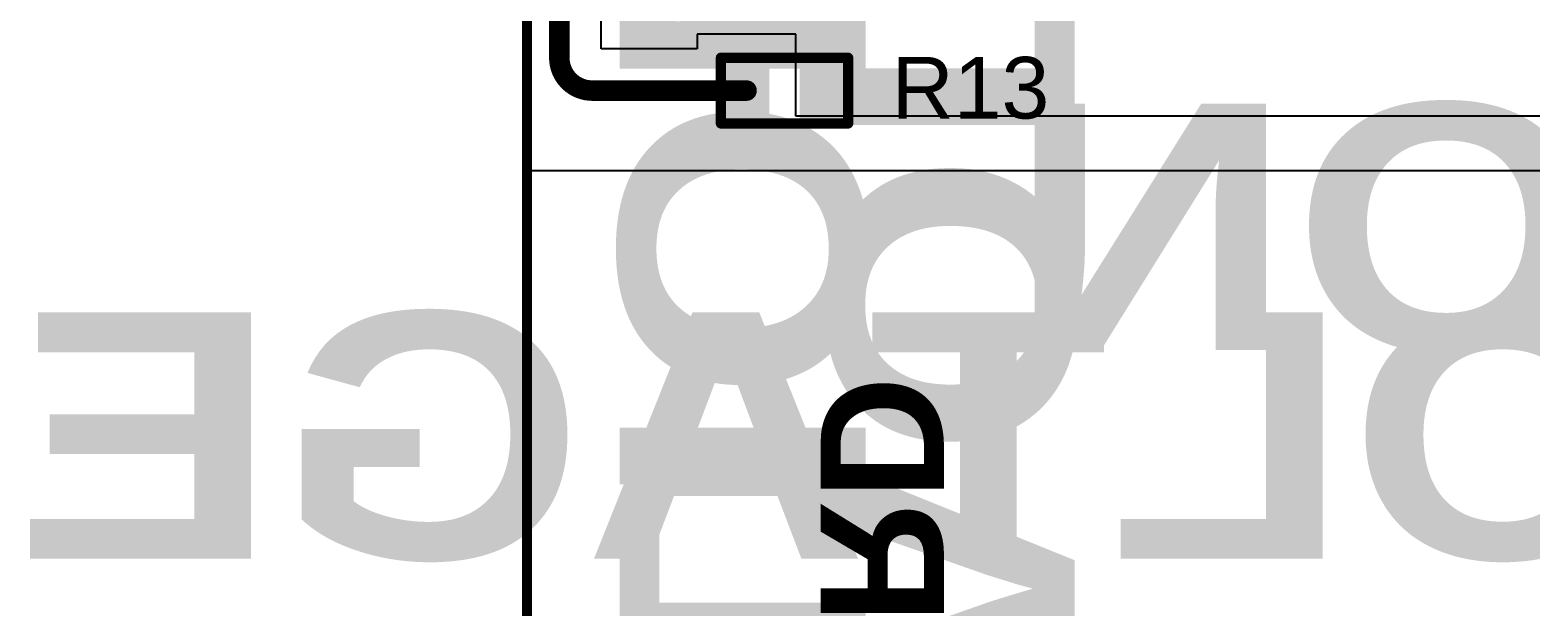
# Model space of a CAD drawing. Header units: inches. Extents: x -3 to 195, y 0 to 199.
# Drawn here: x -0.242 to 0.489, y 1.02 to 1.301 of the extents above; entities that cross this region are included whole.
import ezdxf

# ---------------------------------------------------------------- set-up
doc = ezdxf.new("R2010")
doc.units = ezdxf.units.IN
doc.header["$MEASUREMENT"] = 0
for name, color, linetype in [('Board Outline', 216, 'Continuous'), ('Bottom Overlay', 54, 'Continuous'), ('Multi-Layer', 9, 'Continuous'), ('Top Layer', 1, 'Continuous'), ('Top Overlay', 2, 'Continuous'), ('Top Paste', 8, 'Continuous'), ('Top Solder', 216, 'Continuous')]:
    doc.layers.add(name, color=color, linetype=linetype)
doc.styles.add('Arial', font='', dxfattribs={"height": 0.2})
doc.styles.add('Arial Black', font='', dxfattribs={"height": 0.2})
doc.styles.add('Arial_Bold', font='', dxfattribs={"height": 0.2})
doc.styles.get('Arial').set_extended_font_data('Arial')
doc.styles.get('Arial Black').set_extended_font_data('Arial Black')
doc.styles.get('Arial_Bold').set_extended_font_data('Arial', bold=True)

# ---------------------------------------------------------------- blocks, each defined once
blk = doc.blocks.new('R___0402_71')
at = {"layer": 'Top Layer'}
for points in [[(-0.0275, -0.0125), (-0.0275, 0.0125), (-0.0095, 0.0125), (-0.0095, -0.0125)], [(0.0095, -0.0125), (0.0095, 0.0125), (0.0275, 0.0125), (0.0275, -0.0125)]]:
    blk.add_hatch(color=1, dxfattribs=at).paths.add_polyline_path(points)
at = {"layer": 'Top Paste'}
for points in [[(-0.0275, -0.0125), (-0.0275, 0.0125), (-0.0095, 0.0125), (-0.0095, -0.0125)], [(0.0095, -0.0125), (0.0095, 0.0125), (0.0275, 0.0125), (0.0275, -0.0125)]]:
    blk.add_hatch(color=8, dxfattribs=at).paths.add_polyline_path(points)
at = {"layer": 'Top Solder'}
for points in [[(-0.02966, -0.01466), (-0.02966, 0.01467), (-0.00733, 0.01467), (-0.00733, -0.01466)], [(0.00734, -0.01466), (0.00734, 0.01467), (0.02967, 0.01467), (0.02967, -0.01466)]]:
    blk.add_hatch(color=216, dxfattribs=at).paths.add_polyline_path(points)
at = {"layer": 'Top Overlay'}
for points in [[(-0.031, 0.016, 0.005, 0.005, 0), (0.031, 0.016, 0.005, 0.005, 0)], [(-0.031, -0.016, 0.005, 0.005, 0), (-0.031, 0.016, 0.005, 0.005, 0)], [(0.031, -0.016, 0.005, 0.005, 0), (0.031, 0.016, 0.005, 0.005, 0)], [(-0.031, -0.016, 0.005, 0.005, 0), (0.031, -0.016, 0.005, 0.005, 0)], [(-0.032, -0.017, 0.000127, 0.000127, 0), (0.032, -0.017, 0.000127, 0.000127, 0)]]:
    blk.add_lwpolyline(points, format="xyseb", dxfattribs=at)
for points in [[(-0.03225, 0.016, 0.0025, 0.0025, 1), (-0.02975, 0.016, 0.0025, 0.0025, 1)], [(-0.03225, 0.016, 0.0025, 0.0025, 1), (-0.02975, 0.016, 0.0025, 0.0025, 1)], [(0.02975, 0.016, 0.0025, 0.0025, 1), (0.03225, 0.016, 0.0025, 0.0025, 1)], [(0.02975, 0.016, 0.0025, 0.0025, 1), (0.03225, 0.016, 0.0025, 0.0025, 1)], [(-0.03225, -0.016, 0.0025, 0.0025, 1), (-0.02975, -0.016, 0.0025, 0.0025, 1)], [(-0.03225, -0.016, 0.0025, 0.0025, 1), (-0.02975, -0.016, 0.0025, 0.0025, 1)], [(0.02975, -0.016, 0.0025, 0.0025, 1), (0.03225, -0.016, 0.0025, 0.0025, 1)], [(0.02975, -0.016, 0.0025, 0.0025, 1), (0.03225, -0.016, 0.0025, 0.0025, 1)], [(-0.03203, -0.017, 0.0000635, 0.0000635, 1), (-0.03197, -0.017, 0.0000635, 0.0000635, 1)], [(0.03197, -0.017, 0.0000635, 0.0000635, 1), (0.03203, -0.017, 0.0000635, 0.0000635, 1)]]:
    blk.add_lwpolyline(points, format="xyseb", close=True, dxfattribs=at)

msp = doc.modelspace()

# ---------------------------------------------------------------- linework, layer by layer
at = {"layer": 'Board Outline'}
msp.add_lwpolyline([(0, 0, 0.005, 0.005, 0), (0, 1.80966, 0.005, 0.005, 0)], format="xyseb", dxfattribs=at)
at = {"layer": 'Multi-Layer'}
for p, q in [((0, 1.23237), (1.63951, 1.23237)), ((0, 0.1), (0, 1.23237))]:
    msp.add_line(p, q, dxfattribs=at)
at = {"layer": 'Top Layer'}
for p, q in [((0.03613, 1.29164), (0.03613, 1.42835)), ((0.13097, 1.29875), (0.08297, 1.29875)), ((0.08297, 1.29875), (0.08297, 1.29164)), ((0.13097, 1.25875), (0.13097, 1.29875)), ((0.08297, 1.29164), (0.03613, 1.29164)), ((1.70775, 1.25875), (0.13097, 1.25875))]:
    msp.add_line(p, q, dxfattribs=at)
for points in [[(0.01574, 1.28726, 0.01, 0.01, 0), (0.01574, 1.43346, 0.01, 0.01, 0)], [(0.03175, 1.27125, 0.01, 0.01, -0.414214), (0.01574, 1.28726, 0.01, 0.01, 0)], [(0.03175, 1.27125, 0.01, 0.01, 0), (0.10697, 1.27125, 0.01, 0.01, 0)]]:
    msp.add_lwpolyline(points, format="xyseb", dxfattribs=at)
for points in [[(0.01324, 1.28726, 0.005, 0.005, 1), (0.01824, 1.28726, 0.005, 0.005, 1)], [(0.01324, 1.28726, 0.005, 0.005, 1), (0.01824, 1.28726, 0.005, 0.005, 1)], [(0.02925, 1.27125, 0.005, 0.005, 1), (0.03425, 1.27125, 0.005, 0.005, 1)], [(0.02925, 1.27125, 0.005, 0.005, 1), (0.03425, 1.27125, 0.005, 0.005, 1)], [(0.10447, 1.27125, 0.005, 0.005, 1), (0.10947, 1.27125, 0.005, 0.005, 1)]]:
    msp.add_lwpolyline(points, format="xyseb", close=True, dxfattribs=at)

# ---------------------------------------------------------------- block references
msp.add_blockref('R___0402_71', (0.12547, 1.27125))

# ---------------------------------------------------------------- texts
at = {"layer": 'Bottom Overlay', "text_generation_flag": 2}
for s, height, rotation, style, p in [('CAUTION', 0.12, 360, 'Arial Black', (1.10836, 1.14492)), ('HIGH VOLTAGE', 0.12, 360, 'Arial Black', (1.21069, 1.04319)), ('IOT-DEV-BOARD', 0.06, 270, 'Arial_Bold', (0.14313, 0.45712))]:
    msp.add_text(s, height=height, rotation=rotation, dxfattribs=dict(at, style=style)).set_placement(p)
at = {"layer": 'Top Overlay', "style": 'Arial Black'}
for s, p in [('HIGH VOLTAGE', (0.26681, 0.43141)), ('CAUTION', (0.16508, 0.53374))]:
    msp.add_text(s, height=0.12, rotation=90, dxfattribs=at).set_placement(p)
at = {"layer": 'Top Overlay', "style": 'Arial'}
msp.add_text('R13', height=0.03, dxfattribs=at).set_placement((0.17762, 1.25766))

doc.saveas('drawing.dxf')
